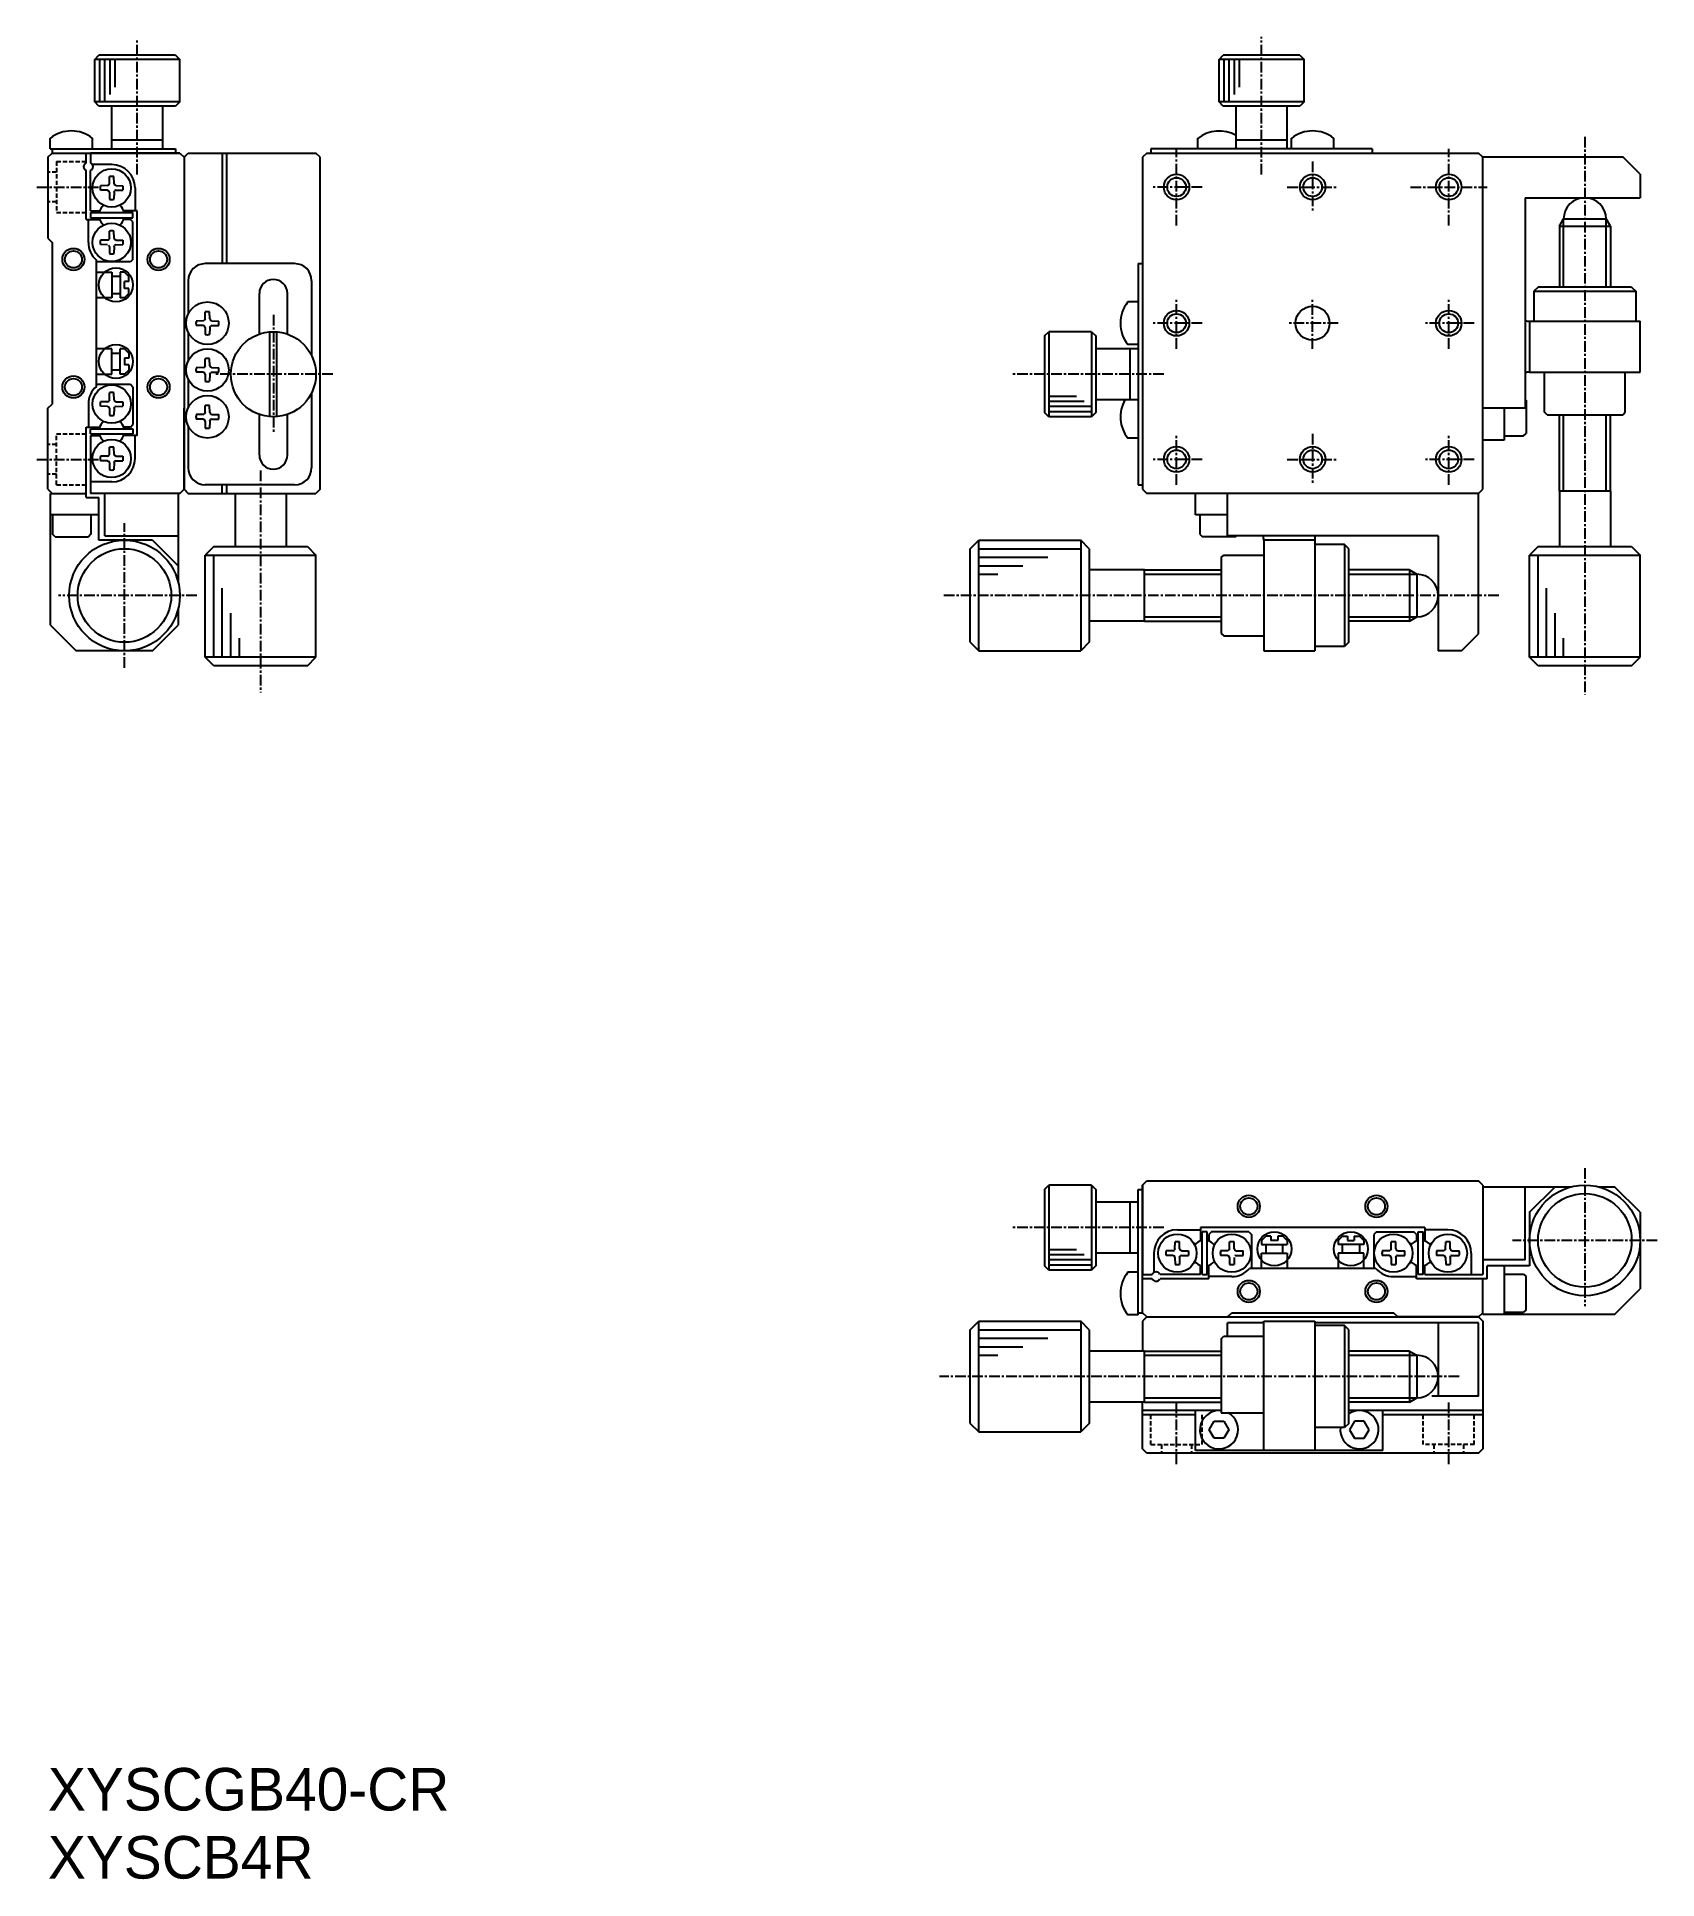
# Model space of a CAD drawing. Extents: x 64 to 254, y 59 to 276.
import ezdxf

# ---------------------------------------------------------------- set-up
doc = ezdxf.new("R2010")
doc.units = 0
doc.linetypes.add('CENTER', pattern=[2, 1.25, -0.25, 0.25, -0.25])
doc.linetypes.add('DASHED', pattern=[0.75, 0.5, -0.25])
doc.layers.get('0').update_dxf_attribs({"linetype": 'CONTINUOUS'})
doc.layers.add('CENTER', color=1, linetype='CENTER')

msp = doc.modelspace()

# ---------------------------------------------------------------- linework, layer by layer
at = {"color": 7, "linetype": 'CONTINUOUS'}
for p, q in [((70.66, 272.88), (71.16, 273.38)), ((70.66, 267.88), (70.66, 272.88)), ((80.16, 273.38), (71.16, 273.38)), ((80.16, 273.38), (80.66, 272.88)), ((80.66, 267.88), (80.66, 272.88)), ((202.82, 272.88), (203.32, 273.38)), ((202.82, 267.88), (202.82, 272.88)), ((212.32, 273.38), (203.32, 273.38)), ((212.32, 273.38), (212.82, 272.88)), ((212.82, 267.88), (212.82, 272.88)), ((71.16, 267.38), (70.66, 267.88)), ((80.16, 267.38), (71.16, 267.38)), ((72.66, 262.38), (72.66, 267.38)), ((78.66, 262.38), (78.66, 267.38)), ((80.66, 267.88), (80.16, 267.38)), ((203.32, 267.38), (202.82, 267.88)), ((212.32, 267.38), (203.32, 267.38)), ((204.82, 262.38), (204.82, 267.38)), ((210.82, 262.38), (210.82, 267.38)), ((212.82, 267.88), (212.32, 267.38)), ((65.41, 262.38), (65.41, 263.61)), ((65.41, 262.38), (80.16, 262.38)), ((65.66, 262.38), (65.66, 261.88)), ((70.41, 262.38), (70.41, 263.61)), ((78.66, 263.38), (72.66, 263.38)), ((80.16, 262.38), (80.16, 261.88)), ((220.82, 262.38), (194.82, 262.38)), ((194.82, 262.38), (194.82, 261.88)), ((200.32, 262.38), (200.32, 263.61)), ((210.82, 263.38), (204.82, 263.38)), ((211.32, 262.38), (211.32, 263.61)), ((216.32, 262.38), (216.32, 263.61)), ((220.82, 262.38), (220.82, 261.88)), ((65.16, 261.38), (65.66, 261.88)), ((65.16, 261.38), (65.16, 251.88)), ((65.66, 261.88), (80.66, 261.88)), ((69.66, 260.74), (69.66, 261.88)), ((69.66, 254.08), (69.66, 259.83)), ((80.66, 261.88), (70.16, 261.88)), ((70.16, 261.88), (70.16, 260.74)), ((70.16, 255.08), (70.16, 259.83)), ((72.66, 260.53), (70.39, 260.53)), ((80.66, 261.88), (81.16, 261.38)), ((81.16, 261.38), (81.66, 261.88)), ((81.16, 261.38), (81.66, 261.88)), ((81.16, 261.38), (81.16, 222.38)), ((81.16, 261.38), (81.16, 251.88)), ((81.66, 261.88), (96.66, 261.88)), ((85.66, 261.88), (85.66, 248.88)), ((86.16, 261.88), (86.16, 248.88)), ((97.16, 261.38), (96.66, 261.88)), ((97.16, 222.38), (97.16, 261.38)), ((194.32, 261.88), (193.82, 261.38)), ((193.82, 261.38), (193.82, 222.38)), ((194.32, 261.88), (233.32, 261.88)), ((233.82, 261.38), (233.32, 261.88)), ((233.82, 222.38), (233.82, 261.38)), ((250.32, 261.38), (233.82, 261.38)), ((252.32, 259.38), (250.32, 261.38)), ((72.16, 258.06), (71.34, 258.04)), ((72.16, 258.06), (72.33, 258.13)), ((72.39, 258.27), (72.33, 258.13)), ((72.39, 258.27), (72.4, 259.11)), ((72.93, 258.27), (72.92, 259.11)), ((72.93, 258.27), (72.99, 258.13)), ((73.16, 258.06), (72.99, 258.13)), ((73.16, 258.06), (73.98, 258.04)), ((75.41, 257.78), (75.41, 255.08)), ((252.32, 259.38), (252.32, 256.63)), ((72.16, 257.51), (71.34, 257.52)), ((72.16, 257.51), (72.33, 257.44)), ((72.39, 257.3), (72.33, 257.44)), ((72.39, 257.3), (72.4, 256.46)), ((72.93, 257.3), (72.92, 256.46)), ((72.93, 257.3), (72.99, 257.44)), ((73.16, 257.51), (72.99, 257.44)), ((73.16, 257.51), (73.98, 257.52)), ((238.82, 256.63), (238.82, 231.88)), ((238.82, 256.63), (252.32, 256.63)), ((69.66, 254.08), (71.25, 254.08)), ((69.91, 251.38), (69.91, 254.08)), ((70.16, 255.08), (71.25, 255.08)), ((70.16, 254.88), (75.16, 254.88)), ((70.16, 254.88), (70.16, 254.28)), ((70.16, 254.28), (75.16, 254.28)), ((75.66, 255.08), (74.07, 255.08)), ((74.86, 254.08), (74.07, 254.08)), ((75.16, 253.78), (74.86, 254.08)), ((75.16, 254.28), (75.16, 254.88)), ((75.16, 249.38), (75.16, 253.78)), ((75.66, 228.68), (75.66, 255.08)), ((242.82, 253.27), (243.32, 254.13)), ((243.32, 254.13), (248.32, 254.13)), ((248.82, 253.27), (248.32, 254.13)), ((65.16, 251.88), (65.66, 251.38)), ((65.66, 251.38), (65.66, 232.38)), ((72.16, 251.66), (71.34, 251.64)), ((72.16, 251.66), (72.33, 251.73)), ((72.39, 251.87), (72.33, 251.73)), ((72.39, 251.87), (72.4, 252.71)), ((72.93, 251.87), (72.92, 252.71)), ((72.93, 251.87), (72.99, 251.73)), ((73.16, 251.66), (72.99, 251.73)), ((73.16, 251.66), (73.98, 251.64)), ((242.82, 253.27), (248.82, 253.27)), ((242.82, 253.27), (242.82, 246.13)), ((248.82, 253.27), (248.82, 246.13)), ((70.86, 234.46), (70.86, 249.3)), ((74.86, 249.08), (70.86, 249.08)), ((72.16, 251.11), (71.34, 251.12)), ((72.39, 250.9), (72.33, 251.04)), ((72.39, 250.9), (72.4, 250.06)), ((72.93, 250.9), (72.92, 250.06)), ((72.93, 250.9), (72.99, 251.04)), ((73.16, 251.11), (72.99, 251.04)), ((73.16, 251.11), (73.98, 251.12)), ((75.16, 249.38), (74.86, 249.08)), ((70.86, 247.88), (72.66, 247.88)), ((72.66, 247.88), (72.66, 244.88)), ((73.66, 247.38), (72.66, 247.38)), ((74.16, 247.88), (73.66, 247.88)), ((73.66, 247.88), (73.66, 244.88)), ((74.16, 247.88), (74.66, 247.38)), ((74.66, 246.78), (74.66, 247.38)), ((81.66, 246.88), (81.66, 242.97)), ((81.66, 246.88), (81.66, 242.97)), ((94.16, 248.88), (83.66, 248.88)), ((96.16, 246.88), (96.16, 238.06)), ((193.32, 248.88), (193.32, 222.88)), ((193.32, 248.88), (193.82, 248.88)), ((72.66, 244.88), (70.86, 244.88)), ((72.66, 245.38), (73.66, 245.38)), ((74.16, 244.88), (73.66, 244.88)), ((74.16, 245.98), (74.16, 246.78)), ((74.66, 246.78), (74.16, 246.78)), ((74.66, 245.98), (74.16, 245.98)), ((74.16, 244.88), (74.66, 245.38)), ((74.66, 245.38), (74.66, 245.98)), ((90.01, 240.53), (90.01, 245.38)), ((93.31, 240.67), (93.31, 245.38)), ((240.32, 246.13), (239.82, 245.63)), ((239.82, 245.63), (239.82, 242.13)), ((239.82, 245.63), (251.82, 245.63)), ((251.32, 246.13), (240.32, 246.13)), ((251.32, 246.13), (251.82, 245.63)), ((251.82, 245.63), (251.82, 242.13)), ((83.64, 242.38), (83.65, 243.21)), ((84.18, 242.38), (84.17, 243.21)), ((193.32, 244.38), (192.09, 244.38)), ((81.66, 240.79), (81.66, 237.47)), ((83.43, 242.16), (82.59, 242.14)), ((83.43, 241.61), (82.59, 241.62)), ((83.43, 242.16), (83.56, 242.22)), ((83.43, 241.61), (83.56, 241.55)), ((83.64, 242.38), (83.56, 242.22)), ((83.64, 241.38), (83.56, 241.55)), ((83.64, 241.38), (83.65, 240.56)), ((84.18, 241.38), (84.17, 240.56)), ((84.18, 242.38), (84.26, 242.22)), ((84.18, 241.38), (84.26, 241.55)), ((84.39, 242.16), (84.26, 242.22)), ((84.39, 241.61), (84.26, 241.55)), ((84.39, 242.16), (85.23, 242.14)), ((84.39, 241.61), (85.23, 241.62)), ((91.26, 230.9), (91.26, 240.87)), ((92.06, 230.9), (92.06, 240.87)), ((182.32, 240.38), (182.82, 240.88)), ((182.32, 240.38), (182.32, 231.38)), ((187.82, 240.88), (182.82, 240.88)), ((187.82, 240.88), (188.32, 240.38)), ((188.32, 240.38), (188.32, 231.38)), ((239.32, 242.13), (252.32, 242.13)), ((239.32, 242.13), (239.32, 236.13)), ((252.32, 236.13), (252.32, 242.13)), ((72.66, 238.88), (70.86, 238.88)), ((72.66, 235.88), (72.66, 238.88)), ((72.66, 238.38), (73.66, 238.38)), ((73.66, 235.88), (73.66, 238.88)), ((74.16, 238.88), (73.66, 238.88)), ((74.16, 238.88), (74.66, 238.38)), ((74.66, 238.38), (74.66, 237.78)), ((193.32, 238.88), (188.32, 238.88)), ((193.32, 239.38), (192.09, 239.38)), ((192.32, 238.88), (192.32, 232.88)), ((73.66, 236.38), (72.66, 236.38)), ((74.66, 237.78), (74.16, 237.78)), ((74.16, 237.78), (74.16, 236.98)), ((74.66, 236.98), (74.16, 236.98)), ((74.16, 235.88), (74.66, 236.38)), ((74.66, 236.98), (74.66, 236.38)), ((83.43, 236.66), (82.59, 236.64)), ((83.43, 236.11), (82.59, 236.12)), ((83.43, 236.66), (83.56, 236.72)), ((83.43, 236.11), (83.56, 236.05)), ((83.64, 236.88), (83.56, 236.72)), ((83.64, 235.88), (83.56, 236.05)), ((83.64, 236.88), (83.65, 237.71)), ((84.18, 236.88), (84.17, 237.71)), ((84.18, 236.88), (84.26, 236.72)), ((84.18, 235.88), (84.26, 236.05)), ((84.39, 236.66), (84.26, 236.72)), ((84.39, 236.11), (84.26, 236.05)), ((84.39, 236.66), (85.23, 236.64)), ((84.39, 236.11), (85.23, 236.12)), ((239.32, 236.13), (252.32, 236.13)), ((241.07, 231.43), (241.07, 236.13)), ((250.57, 231.43), (250.57, 236.13)), ((70.86, 235.88), (72.66, 235.88)), ((74.86, 234.68), (70.86, 234.68)), ((74.16, 235.88), (73.66, 235.88)), ((75.16, 234.38), (74.86, 234.68)), ((75.16, 234.38), (75.16, 229.98)), ((81.66, 235.29), (81.66, 231.97)), ((83.64, 235.88), (83.65, 235.06)), ((84.18, 235.88), (84.17, 235.06)), ((65.16, 231.88), (65.66, 232.38)), ((65.16, 222.38), (65.16, 231.88)), ((69.91, 232.38), (69.91, 229.68)), ((72.16, 232.66), (71.34, 232.64)), ((72.16, 232.11), (71.34, 232.12)), ((72.16, 232.66), (72.33, 232.73)), ((72.16, 232.11), (72.33, 232.04)), ((72.39, 232.87), (72.33, 232.73)), ((72.39, 231.9), (72.33, 232.04)), ((72.39, 232.87), (72.4, 233.71)), ((72.39, 231.9), (72.4, 231.06)), ((72.93, 232.87), (72.92, 233.71)), ((72.93, 231.9), (72.92, 231.06)), ((72.93, 232.87), (72.99, 232.73)), ((72.93, 231.9), (72.99, 232.04)), ((73.16, 232.66), (72.99, 232.73)), ((73.16, 232.11), (72.99, 232.04)), ((73.16, 232.66), (73.98, 232.64)), ((73.16, 232.11), (73.98, 232.12)), ((81.16, 222.38), (81.16, 231.88)), ((83.64, 231.38), (83.65, 232.21)), ((84.18, 231.38), (84.17, 232.21)), ((96.16, 233.7), (96.16, 224.88)), ((193.32, 232.88), (188.32, 232.88)), ((238.82, 231.88), (233.82, 231.88)), ((236.32, 231.88), (236.32, 228.13)), ((238.92, 232.83), (238.82, 232.93)), ((238.92, 232.83), (238.92, 228.93)), ((69.66, 221.38), (69.66, 229.68)), ((69.66, 229.68), (71.25, 229.68)), ((74.86, 229.68), (74.07, 229.68)), ((74.86, 229.68), (75.16, 229.98)), ((81.66, 229.79), (81.66, 224.88)), ((83.43, 231.16), (82.59, 231.14)), ((83.43, 230.61), (82.59, 230.62)), ((83.43, 231.16), (83.56, 231.22)), ((83.43, 230.61), (83.56, 230.55)), ((83.64, 231.38), (83.56, 231.22)), ((83.64, 230.38), (83.56, 230.55)), ((83.64, 230.38), (83.65, 229.56)), ((84.18, 230.38), (84.17, 229.56)), ((84.18, 231.38), (84.26, 231.22)), ((84.18, 230.38), (84.26, 230.55)), ((84.39, 231.16), (84.26, 231.22)), ((84.39, 230.61), (84.26, 230.55)), ((84.39, 231.16), (85.23, 231.14)), ((84.39, 230.61), (85.23, 230.62)), ((90.01, 226.38), (90.01, 231.24)), ((93.31, 226.38), (93.31, 231.1)), ((182.82, 230.88), (182.32, 231.38)), ((187.82, 230.88), (182.82, 230.88)), ((188.32, 231.38), (187.82, 230.88)), ((241.37, 231.13), (241.07, 231.43)), ((241.37, 231.13), (250.27, 231.13)), ((242.82, 222.13), (242.82, 231.13)), ((248.82, 222.13), (248.82, 231.13)), ((250.27, 231.13), (250.57, 231.43)), ((70.16, 229.48), (75.16, 229.48)), ((70.16, 228.88), (70.16, 229.48)), ((70.16, 228.88), (75.16, 228.88)), ((70.16, 228.68), (70.16, 221.88)), ((70.16, 228.68), (71.25, 228.68)), ((75.66, 228.68), (74.07, 228.68)), ((75.16, 229.48), (75.16, 228.88)), ((75.41, 225.98), (75.41, 228.68)), ((193.32, 228.38), (192.09, 228.38)), ((236.32, 228.13), (233.82, 228.13)), ((236.32, 228.63), (238.62, 228.63)), ((238.62, 228.63), (238.92, 228.93)), ((72.16, 226.26), (71.34, 226.24)), ((72.16, 225.71), (71.34, 225.72)), ((72.16, 226.26), (72.33, 226.33)), ((72.16, 225.71), (72.33, 225.64)), ((72.39, 226.47), (72.33, 226.33)), ((72.39, 225.5), (72.33, 225.64)), ((72.39, 226.47), (72.4, 227.31)), ((72.39, 225.5), (72.4, 224.66)), ((72.93, 226.47), (72.92, 227.31)), ((72.93, 225.5), (72.92, 224.66)), ((72.93, 226.47), (72.99, 226.33)), ((72.93, 225.5), (72.99, 225.64)), ((73.16, 226.26), (72.99, 226.33)), ((73.16, 225.71), (72.99, 225.64)), ((73.16, 226.26), (73.98, 226.24)), ((73.16, 225.71), (73.98, 225.72)), ((72.66, 223.23), (70.16, 223.23)), ((65.16, 222.38), (65.66, 221.88)), ((65.46, 221.88), (69.66, 221.88)), ((65.46, 206.38), (65.46, 221.88)), ((69.66, 221.38), (71.16, 221.38)), ((80.66, 221.88), (70.16, 221.88)), ((71.16, 216.38), (71.16, 221.38)), ((71.86, 216.88), (71.86, 221.88)), ((80.46, 221.88), (80.46, 211.48)), ((80.66, 221.88), (81.16, 222.38)), ((81.16, 222.38), (81.66, 221.88)), ((81.66, 221.88), (81.16, 222.38)), ((81.66, 221.88), (96.66, 221.88)), ((94.16, 222.88), (83.66, 222.88)), ((85.66, 221.88), (85.66, 222.88)), ((86.16, 222.88), (86.16, 221.88)), ((87.16, 221.88), (87.16, 215.63)), ((93.16, 221.88), (93.16, 215.63)), ((97.16, 222.38), (96.66, 221.88)), ((193.32, 222.88), (193.82, 222.88)), ((193.82, 222.38), (194.32, 221.88)), ((233.32, 221.88), (194.32, 221.88)), ((200.07, 219.38), (200.07, 221.88)), ((203.82, 216.88), (203.82, 221.88)), ((233.32, 221.88), (233.82, 222.38)), ((233.32, 205.38), (233.32, 221.88)), ((242.82, 222.13), (242.82, 215.63)), ((248.82, 222.13), (242.82, 222.13)), ((248.82, 222.13), (248.82, 215.63)), ((71.16, 219.38), (65.46, 219.38)), ((65.71, 219.38), (65.71, 217.08)), ((70.21, 219.38), (70.21, 217.08)), ((203.82, 219.38), (200.07, 219.38)), ((200.57, 219.38), (200.57, 217.08)), ((66.01, 216.78), (65.71, 217.08)), ((66.01, 216.78), (69.91, 216.78)), ((70.21, 217.08), (69.91, 216.78)), ((71.86, 216.88), (80.46, 216.88)), ((200.57, 217.08), (200.87, 216.78)), ((204.77, 216.78), (200.87, 216.78)), ((228.57, 216.88), (203.82, 216.88)), ((204.77, 216.78), (204.87, 216.88)), ((228.57, 216.88), (228.57, 203.38)), ((77.46, 216.38), (71.16, 216.38)), ((77.46, 216.38), (80.46, 213.38)), ((84.66, 215.63), (83.66, 214.63)), ((83.66, 202.63), (83.66, 214.63)), ((84.66, 215.63), (95.66, 215.63)), ((95.66, 215.63), (96.66, 214.63)), ((96.66, 202.63), (96.66, 214.63)), ((173.57, 215.38), (174.57, 216.38)), ((173.57, 204.38), (173.57, 215.38)), ((174.57, 216.38), (186.57, 216.38)), ((187.57, 215.38), (186.57, 216.38)), ((187.57, 215.38), (187.57, 204.38)), ((203.07, 214.33), (203.37, 214.63)), ((203.37, 214.63), (208.07, 214.63)), ((208.07, 216.38), (208.07, 203.38)), ((214.07, 216.38), (208.07, 216.38)), ((214.07, 216.38), (214.07, 203.38)), ((217.57, 215.88), (214.07, 215.88)), ((217.57, 215.88), (217.57, 203.88)), ((218.07, 215.38), (217.57, 215.88)), ((218.07, 204.38), (218.07, 215.38)), ((240.32, 215.63), (239.32, 214.63)), ((239.32, 202.63), (239.32, 214.63)), ((240.32, 215.63), (251.32, 215.63)), ((251.32, 215.63), (252.32, 214.63)), ((252.32, 202.63), (252.32, 214.63)), ((194.07, 212.88), (187.57, 212.88)), ((194.07, 212.88), (203.07, 212.88)), ((194.07, 206.88), (194.07, 212.88)), ((203.07, 214.33), (203.07, 205.43)), ((225.2, 212.88), (218.07, 212.88)), ((225.2, 212.88), (225.2, 206.88)), ((225.2, 212.88), (226.07, 212.38)), ((226.07, 212.38), (226.07, 207.38)), ((80.46, 208.28), (80.46, 206.38)), ((65.46, 206.38), (68.46, 203.38)), ((77.46, 203.38), (80.46, 206.38)), ((194.07, 206.88), (187.57, 206.88)), ((194.07, 206.88), (203.07, 206.88)), ((225.2, 206.88), (218.07, 206.88)), ((225.2, 206.88), (226.07, 207.38)), ((173.57, 204.38), (174.57, 203.38)), ((187.57, 204.38), (186.57, 203.38)), ((203.07, 205.43), (203.37, 205.13)), ((203.37, 205.13), (208.07, 205.13)), ((217.57, 203.88), (214.07, 203.88)), ((218.07, 204.38), (217.57, 203.88)), ((231.32, 203.38), (233.32, 205.38)), ((77.46, 203.38), (68.46, 203.38)), ((84.66, 201.63), (83.66, 202.63)), ((95.66, 201.63), (84.66, 201.63)), ((95.66, 201.63), (96.66, 202.63)), ((174.57, 203.38), (186.57, 203.38)), ((208.07, 203.38), (214.07, 203.38)), ((231.32, 203.38), (228.57, 203.38)), ((240.32, 201.63), (239.32, 202.63)), ((251.32, 201.63), (240.32, 201.63)), ((251.32, 201.63), (252.32, 202.63)), ((193.82, 140.59), (194.32, 141.09)), ((194.32, 141.09), (233.32, 141.09)), ((233.82, 140.59), (233.32, 141.09)), ((182.32, 140.09), (182.82, 140.59)), ((182.32, 140.09), (182.32, 131.09)), ((187.82, 140.59), (182.82, 140.59)), ((187.82, 140.59), (188.32, 140.09)), ((188.32, 140.09), (188.32, 131.09)), ((193.32, 138.59), (188.32, 138.59)), ((192.32, 138.59), (192.32, 132.59)), ((193.32, 125.34), (193.32, 140.09)), ((193.32, 140.09), (193.82, 140.09)), ((193.82, 125.59), (193.82, 140.59)), ((193.82, 140.59), (193.82, 130.09)), ((233.82, 140.59), (233.82, 130.09)), ((233.82, 140.39), (244.22, 140.39)), ((238.82, 131.79), (238.82, 140.39)), ((239.32, 137.39), (242.32, 140.39)), ((247.42, 140.39), (249.32, 140.39)), ((252.32, 137.39), (249.32, 140.39)), ((239.32, 137.39), (239.32, 131.09)), ((252.32, 137.39), (252.32, 128.39)), ((197.92, 135.34), (200.62, 135.34)), ((227.02, 135.59), (200.62, 135.59)), ((200.62, 135.59), (200.62, 134.01)), ((200.82, 130.09), (200.82, 135.09)), ((201.42, 135.09), (200.82, 135.09)), ((201.42, 130.09), (201.42, 135.09)), ((201.92, 135.09), (201.62, 134.79)), ((201.62, 134.79), (201.62, 134.01)), ((206.32, 135.09), (201.92, 135.09)), ((206.32, 135.09), (206.62, 134.79)), ((206.62, 134.79), (206.62, 130.79)), ((207.82, 134.09), (208.32, 134.59)), ((208.92, 134.59), (208.32, 134.59)), ((208.92, 134.59), (208.92, 134.09)), ((210.32, 134.59), (209.72, 134.59)), ((209.72, 134.59), (209.72, 134.09)), ((210.82, 134.09), (210.32, 134.59)), ((216.82, 134.09), (217.32, 134.59)), ((217.32, 134.59), (217.92, 134.59)), ((217.92, 134.59), (217.92, 134.09)), ((218.72, 134.59), (219.32, 134.59)), ((218.72, 134.59), (218.72, 134.09)), ((219.82, 134.09), (219.32, 134.59)), ((221.32, 135.09), (221.02, 134.79)), ((221.02, 134.79), (221.02, 130.79)), ((221.32, 135.09), (225.72, 135.09)), ((226.02, 134.79), (225.72, 135.09)), ((226.02, 134.79), (226.02, 134.01)), ((226.22, 130.09), (226.22, 135.09)), ((226.22, 135.09), (226.82, 135.09)), ((226.82, 130.09), (226.82, 135.09)), ((227.02, 135.59), (227.02, 134.01)), ((229.72, 135.34), (227.02, 135.34)), ((193.32, 132.59), (188.32, 132.59)), ((195.17, 132.59), (195.17, 130.33)), ((197.44, 132.87), (196.59, 132.85)), ((197.44, 132.32), (196.59, 132.33)), ((197.44, 132.87), (197.57, 132.93)), ((197.44, 132.32), (197.57, 132.26)), ((197.64, 133.09), (197.57, 132.93)), ((197.64, 132.09), (197.57, 132.26)), ((197.64, 133.09), (197.66, 133.92)), ((197.64, 132.09), (197.66, 131.27)), ((198.19, 133.09), (198.18, 133.92)), ((198.19, 132.09), (198.18, 131.27)), ((198.19, 133.09), (198.26, 132.93)), ((198.19, 132.09), (198.26, 132.26)), ((198.4, 132.87), (198.26, 132.93)), ((198.4, 132.32), (198.26, 132.26)), ((198.4, 132.87), (199.24, 132.85)), ((198.4, 132.32), (199.24, 132.33)), ((203.84, 132.87), (202.99, 132.85)), ((203.84, 132.32), (202.99, 132.33)), ((203.84, 132.87), (203.97, 132.93)), ((203.84, 132.32), (203.97, 132.26)), ((204.04, 133.09), (203.97, 132.93)), ((204.04, 132.09), (203.97, 132.26)), ((204.04, 133.09), (204.06, 133.92)), ((204.04, 132.09), (204.06, 131.27)), ((204.59, 133.09), (204.58, 133.92)), ((204.59, 132.09), (204.58, 131.27)), ((204.59, 133.09), (204.66, 132.93)), ((204.8, 132.87), (204.66, 132.93)), ((204.8, 132.32), (204.66, 132.26)), ((204.8, 132.87), (205.64, 132.85)), ((204.8, 132.32), (205.64, 132.33)), ((207.82, 134.09), (207.82, 133.59)), ((207.82, 133.59), (210.82, 133.59)), ((207.82, 132.59), (210.82, 132.59)), ((207.82, 130.79), (207.82, 132.59)), ((208.32, 133.59), (208.32, 132.59)), ((209.72, 134.09), (208.92, 134.09)), ((210.32, 132.59), (210.32, 133.59)), ((210.82, 134.09), (210.82, 133.59)), ((210.82, 132.59), (210.82, 130.79)), ((216.82, 134.09), (216.82, 133.59)), ((219.82, 133.59), (216.82, 133.59)), ((219.82, 132.59), (216.82, 132.59)), ((216.82, 132.59), (216.82, 130.79)), ((217.32, 132.59), (217.32, 133.59)), ((217.92, 134.09), (218.72, 134.09)), ((219.32, 133.59), (219.32, 132.59)), ((219.82, 134.09), (219.82, 133.59)), ((219.82, 130.79), (219.82, 132.59)), ((222.84, 132.87), (221.99, 132.85)), ((222.84, 132.32), (221.99, 132.33)), ((222.84, 132.87), (222.97, 132.93)), ((222.84, 132.32), (222.97, 132.26)), ((223.04, 133.09), (222.97, 132.93)), ((223.04, 132.09), (222.97, 132.26)), ((223.04, 133.09), (223.06, 133.92)), ((223.04, 132.09), (223.06, 131.27)), ((223.59, 133.09), (223.58, 133.92)), ((223.59, 132.09), (223.58, 131.27)), ((223.59, 133.09), (223.66, 132.93)), ((223.59, 132.09), (223.66, 132.26)), ((223.8, 132.87), (223.66, 132.93)), ((223.8, 132.32), (223.66, 132.26)), ((223.8, 132.87), (224.64, 132.85)), ((223.8, 132.32), (224.64, 132.33)), ((229.24, 132.87), (228.39, 132.85)), ((229.24, 132.32), (228.39, 132.33)), ((229.24, 132.87), (229.37, 132.93)), ((229.24, 132.32), (229.37, 132.26)), ((229.44, 133.09), (229.37, 132.93)), ((229.44, 132.09), (229.37, 132.26)), ((229.44, 133.09), (229.46, 133.92)), ((229.44, 132.09), (229.46, 131.27)), ((229.99, 133.09), (229.98, 133.92)), ((229.99, 132.09), (229.98, 131.27)), ((229.99, 133.09), (230.06, 132.93)), ((229.99, 132.09), (230.06, 132.26)), ((230.2, 132.87), (230.06, 132.93)), ((230.2, 132.32), (230.06, 132.26)), ((230.2, 132.87), (231.04, 132.85)), ((230.2, 132.32), (231.04, 132.33)), ((232.47, 132.59), (232.47, 130.09)), ((182.82, 130.59), (182.32, 131.09)), ((187.82, 130.59), (182.82, 130.59)), ((188.32, 131.09), (187.82, 130.59)), ((193.32, 130.34), (192.09, 130.34)), ((193.82, 130.09), (194.96, 130.09)), ((200.62, 130.09), (195.88, 130.09)), ((200.62, 130.09), (200.62, 131.18)), ((200.82, 130.09), (201.42, 130.09)), ((201.62, 129.59), (201.62, 131.18)), ((221.24, 130.79), (206.4, 130.79)), ((226.02, 129.59), (226.02, 131.18)), ((226.82, 130.09), (226.22, 130.09)), ((227.02, 130.09), (227.02, 131.18)), ((227.02, 130.09), (233.82, 130.09)), ((238.82, 131.79), (233.82, 131.79)), ((239.32, 131.09), (234.32, 131.09)), ((234.32, 129.59), (234.32, 131.09)), ((236.32, 131.09), (236.32, 125.39)), ((236.32, 130.14), (238.62, 130.14)), ((238.62, 130.14), (238.92, 129.84)), ((194.96, 129.59), (193.82, 129.59)), ((201.62, 129.59), (195.88, 129.59)), ((204.32, 129.84), (201.62, 129.84)), ((223.32, 129.84), (226.02, 129.84)), ((234.32, 129.59), (226.02, 129.59)), ((233.82, 125.39), (233.82, 129.59)), ((238.92, 125.94), (238.92, 129.84)), ((249.32, 125.39), (252.32, 128.39)), ((193.32, 125.59), (193.82, 125.59)), ((194.32, 125.09), (193.82, 125.59)), ((203.82, 125.09), (204.32, 125.59)), ((204.32, 125.59), (223.32, 125.59)), ((223.82, 125.09), (223.32, 125.59)), ((233.32, 125.09), (233.82, 125.59)), ((236.32, 125.64), (238.62, 125.64)), ((238.92, 125.94), (238.62, 125.64)), ((173.57, 123.59), (174.57, 124.59)), ((173.57, 112.59), (173.57, 123.59)), ((174.57, 124.59), (186.57, 124.59)), ((187.57, 123.59), (186.57, 124.59)), ((187.57, 123.59), (187.57, 112.59)), ((193.32, 125.34), (192.09, 125.34)), ((194.32, 125.09), (193.82, 124.59)), ((193.82, 124.59), (193.82, 121.09)), ((194.32, 125.09), (233.32, 125.09)), ((194.32, 125.09), (203.82, 125.09)), ((208.07, 124.39), (203.82, 124.39)), ((203.82, 122.84), (203.82, 124.39)), ((208.07, 109.39), (208.07, 124.59)), ((208.07, 124.59), (214.07, 124.59)), ((214.07, 124.59), (214.07, 109.39)), ((233.32, 124.39), (214.07, 124.39)), ((217.57, 124.09), (214.07, 124.09)), ((217.57, 124.09), (217.57, 112.09)), ((218.07, 123.59), (217.57, 124.09)), ((218.07, 112.59), (218.07, 123.59)), ((233.32, 125.09), (223.82, 125.09)), ((228.57, 124.39), (228.57, 115.79)), ((233.32, 125.09), (233.82, 124.59)), ((233.32, 115.79), (233.32, 124.39)), ((249.32, 125.39), (233.82, 125.39)), ((233.82, 124.59), (233.82, 109.59)), ((203.07, 122.54), (203.37, 122.84)), ((203.07, 122.54), (203.07, 113.84)), ((203.37, 122.84), (208.07, 122.84)), ((194.07, 121.09), (187.57, 121.09)), ((194.07, 121.09), (203.07, 121.09)), ((194.07, 115.09), (194.07, 121.09)), ((225.2, 121.09), (218.07, 121.09)), ((225.2, 121.09), (225.2, 115.09)), ((225.2, 121.09), (226.07, 120.59)), ((226.07, 120.59), (226.07, 115.59)), ((194.07, 115.09), (187.57, 115.09)), ((193.82, 109.59), (193.82, 115.09)), ((194.07, 115.09), (203.07, 115.09)), ((225.2, 115.09), (218.07, 115.09)), ((225.2, 115.09), (226.07, 115.59)), ((233.32, 115.79), (227.84, 115.79)), ((173.57, 112.59), (174.57, 111.59)), ((187.57, 112.59), (186.57, 111.59)), ((203.07, 114.09), (193.82, 114.09)), ((200.07, 113.59), (193.82, 113.59)), ((200.07, 109.39), (200.07, 114.09)), ((201.66, 111.84), (202.24, 112.84)), ((202.24, 112.84), (203.39, 112.84)), ((203.07, 113.84), (208.07, 113.84)), ((203.39, 112.84), (203.97, 111.84)), ((218.07, 112.59), (217.57, 112.09)), ((233.82, 114.09), (218.07, 114.09)), ((218.74, 112.84), (218.16, 111.84)), ((219.89, 112.84), (218.74, 112.84)), ((220.47, 111.84), (219.89, 112.84)), ((222.07, 109.39), (222.07, 114.09)), ((233.82, 113.59), (222.07, 113.59)), ((174.57, 111.59), (186.57, 111.59)), ((202.24, 110.84), (201.66, 111.84)), ((203.39, 110.84), (202.24, 110.84)), ((203.97, 111.84), (203.39, 110.84)), ((217.57, 112.09), (214.07, 112.09)), ((218.16, 111.84), (218.74, 110.84)), ((218.74, 110.84), (219.89, 110.84)), ((219.89, 110.84), (220.47, 111.84)), ((194.32, 109.09), (193.82, 109.59)), ((194.32, 109.09), (193.82, 109.59)), ((233.32, 109.09), (194.32, 109.09)), ((222.07, 109.39), (200.07, 109.39)), ((233.32, 109.09), (233.82, 109.59)), ((233.82, 109.59), (233.32, 109.09))]:
    msp.add_line(p, q, dxfattribs=at)
at = {"color": 3, "linetype": 'CONTINUOUS'}
for p, q in [((80.66, 272.88), (70.66, 272.88)), ((71.26, 267.88), (71.26, 272.88)), ((71.86, 267.88), (71.86, 272.88)), ((72.46, 268.75), (72.46, 272.88)), ((73.06, 269.62), (73.06, 272.88)), ((212.82, 272.88), (202.82, 272.88)), ((203.42, 267.88), (203.42, 272.88)), ((204.02, 267.88), (204.02, 272.88)), ((204.62, 268.75), (204.62, 272.88)), ((205.22, 269.62), (205.22, 272.88)), ((80.66, 267.88), (70.66, 267.88)), ((212.82, 267.88), (202.82, 267.88)), ((243.32, 246.13), (243.32, 254.13)), ((248.32, 246.13), (248.32, 254.13)), ((182.82, 240.88), (182.82, 230.88)), ((187.82, 240.88), (187.82, 230.88)), ((186.08, 233.28), (182.82, 233.28)), ((186.95, 232.68), (182.82, 232.68)), ((187.82, 232.08), (182.82, 232.08)), ((187.82, 231.48), (182.82, 231.48)), ((243.32, 222.13), (243.32, 231.13)), ((248.32, 222.13), (248.32, 231.13)), ((83.66, 214.63), (96.66, 214.63)), ((84.66, 202.63), (84.66, 214.63)), ((174.57, 203.38), (174.57, 216.38)), ((174.57, 215.38), (186.57, 215.38)), ((174.57, 214.38), (182.68, 214.38)), ((186.57, 216.38), (186.57, 203.38)), ((239.32, 214.63), (252.32, 214.63)), ((240.32, 202.63), (240.32, 214.63)), ((174.57, 213.38), (179.74, 213.38)), ((174.57, 212.38), (176.8, 212.38)), ((194.07, 212.38), (203.07, 212.38)), ((218.07, 212.38), (226.07, 212.38)), ((85.66, 202.63), (85.66, 210.75)), ((241.32, 202.63), (241.32, 210.75)), ((86.66, 202.63), (86.66, 207.8)), ((194.07, 207.38), (203.07, 207.38)), ((218.07, 207.38), (226.07, 207.38)), ((242.32, 202.63), (242.32, 207.8)), ((87.66, 202.63), (87.66, 204.87)), ((243.32, 202.63), (243.32, 204.87)), ((96.66, 202.63), (83.66, 202.63)), ((252.32, 202.63), (239.32, 202.63)), ((182.82, 140.59), (182.82, 130.59)), ((187.82, 140.59), (187.82, 130.59)), ((186.08, 132.99), (182.82, 132.99)), ((186.95, 132.39), (182.82, 132.39)), ((187.82, 131.79), (182.82, 131.79)), ((187.82, 131.19), (182.82, 131.19)), ((174.57, 111.59), (174.57, 124.59)), ((174.57, 123.59), (186.57, 123.59)), ((186.57, 124.59), (186.57, 111.59)), ((174.57, 122.59), (182.68, 122.59)), ((174.57, 121.59), (179.74, 121.59)), ((174.57, 120.59), (176.8, 120.59)), ((194.07, 120.59), (203.07, 120.59)), ((218.07, 120.59), (226.07, 120.59)), ((194.07, 115.59), (203.07, 115.59)), ((218.07, 115.59), (226.07, 115.59))]:
    msp.add_line(p, q, dxfattribs=at)
at = {"color": 3, "linetype": 'DASHED'}
for p, q in [((66.16, 260.88), (69.66, 260.88)), ((66.16, 260.88), (66.16, 254.88)), ((66.16, 259.63), (65.16, 259.63)), ((66.16, 256.13), (65.16, 256.13)), ((66.16, 254.88), (69.66, 254.88)), ((66.16, 227.63), (65.16, 227.63)), ((66.16, 228.88), (69.66, 228.88)), ((66.16, 222.88), (66.16, 228.88)), ((66.16, 224.13), (65.16, 224.13)), ((66.16, 222.88), (69.66, 222.88)), ((194.82, 110.09), (194.82, 113.59)), ((200.82, 110.09), (200.82, 113.59)), ((226.82, 110.09), (226.82, 113.59)), ((232.82, 110.09), (232.82, 113.59)), ((194.82, 110.09), (200.82, 110.09)), ((196.07, 110.09), (196.07, 109.09)), ((199.57, 110.09), (199.57, 109.09)), ((232.82, 110.09), (226.82, 110.09)), ((228.07, 110.09), (228.07, 109.09)), ((231.57, 110.09), (231.57, 109.09))]:
    msp.add_line(p, q, dxfattribs=at)
at = {"color": 7, "linetype": 'CONTINUOUS'}
for centre, radius in [((72.66, 257.78), 2.25), ((197.82, 257.88), 1.1), ((213.82, 257.88), 1.1), ((229.82, 257.88), 1.1), ((72.66, 251.38), 2.25), ((68.16, 249.38), 1), ((78.16, 249.38), 1), ((83.91, 241.88), 2.5), ((197.82, 241.88), 1.1), ((213.82, 241.88), 2), ((229.82, 241.88), 1.1), ((91.66, 235.88), 5), ((83.91, 236.38), 2.5), ((68.16, 234.38), 1), ((72.66, 232.38), 2.25), ((78.16, 234.38), 1), ((83.91, 230.88), 2.5), ((72.66, 225.98), 2.25), ((197.82, 225.88), 1.1), ((213.82, 225.88), 1.1), ((229.82, 225.88), 1.1), ((74.16, 209.88), 6.5), ((206.32, 138.09), 1), ((221.32, 138.09), 1), ((245.82, 134.09), 6.5), ((197.92, 132.59), 2.25), ((204.32, 132.59), 2.25), ((223.32, 132.59), 2.25), ((229.72, 132.59), 2.25), ((206.32, 128.09), 1), ((221.32, 128.09), 1)]:
    msp.add_circle(centre, radius, dxfattribs=at)
at = {"color": 3, "linetype": 'CONTINUOUS'}
for centre, radius in [((197.82, 257.88), 1.5), ((213.82, 257.88), 1.5), ((229.82, 257.88), 1.5), ((68.16, 249.38), 1.3), ((78.16, 249.38), 1.3), ((73.16, 246.38), 2), ((197.82, 241.88), 1.5), ((229.82, 241.88), 1.5), ((73.16, 237.38), 2), ((68.16, 234.38), 1.3), ((78.16, 234.38), 1.3), ((197.82, 225.88), 1.5), ((213.82, 225.88), 1.5), ((229.82, 225.88), 1.5), ((74.16, 209.88), 5.5), ((206.32, 138.09), 1.3), ((221.32, 138.09), 1.3), ((245.82, 134.09), 5.5), ((209.32, 133.09), 2), ((218.32, 133.09), 2), ((206.32, 128.09), 1.3), ((221.32, 128.09), 1.3)]:
    msp.add_circle(centre, radius, dxfattribs=at)
at = {"color": 7, "linetype": 'CONTINUOUS'}
for centre, radius, start, end in [((67.91, 260.48), 4, 51.3178, 128.6822), ((202.82, 260.48), 4, 60, 128.6822), ((213.82, 260.48), 4, 51.3178, 128.6822), ((69.86, 260.28), 0.5, 113.5782, 246.4218), ((69.96, 260.28), 0.5, 293.5782, 66.4218), ((72.66, 257.78), 2.75, 0, 90), ((72.66, 257.78), 1.35, 168.8959, 191.1041), ((72.66, 257.78), 1.35, 78.8959, 101.1041), ((72.66, 257.78), 1.35, 348.8959, 11.1041), ((72.66, 254.58), 1.5, 129.3129, 168.463), ((72.66, 257.78), 1.35, 258.8959, 281.1041), ((72.66, 254.58), 1.5, 11.537, 50.6871), ((245.82, 254.13), 2.5, 0, 180), ((72.66, 254.58), 1.5, 191.537, 230.6871), ((72.66, 254.58), 1.5, 309.3129, 348.463), ((72.66, 251.38), 2.75, 180, 229.1149), ((72.66, 251.38), 1.35, 168.8959, 191.1041), ((72.66, 251.38), 1.35, 78.8959, 101.1041), ((72.66, 251.38), 1.35, 348.8959, 11.1041), ((72.66, 251.38), 1.35, 258.8959, 281.1041), ((83.66, 246.88), 2, 90, 180), ((91.66, 245.38), 1.65, 0, 180), ((94.16, 246.88), 2, 0, 90), ((83.91, 241.88), 1.35, 78.8959, 101.1041), ((195.22, 241.88), 4, 141.3178, 218.6822), ((83.91, 241.88), 1.35, 168.8959, 191.1041), ((83.91, 241.88), 1.35, 258.8959, 281.1041), ((83.91, 241.88), 1.35, 348.8959, 11.1041), ((239.32, 245.13), 3, 260.4059, 270), ((83.91, 236.38), 1.35, 168.8959, 191.1041), ((83.91, 236.38), 1.35, 78.8959, 101.1041), ((83.91, 236.38), 1.35, 348.8959, 11.1041), ((239.32, 233.13), 3, 90, 99.5941), ((72.66, 232.38), 2.75, 130.8851, 180), ((83.91, 236.38), 1.35, 258.8959, 281.1041), ((72.66, 232.38), 1.35, 168.8959, 191.1041), ((72.66, 232.38), 1.35, 78.8959, 101.1041), ((72.66, 232.38), 1.35, 348.8959, 11.1041), ((83.91, 230.88), 1.35, 78.8959, 101.1041), ((195.22, 230.88), 4, 150, 218.6822), ((72.66, 229.18), 1.5, 129.3129, 168.463), ((72.66, 232.38), 1.35, 258.8959, 281.1041), ((72.66, 229.18), 1.5, 11.537, 50.6871), ((83.91, 230.88), 1.35, 168.8959, 191.1041), ((83.91, 230.88), 1.35, 258.8959, 281.1041), ((83.91, 230.88), 1.35, 348.8959, 11.1041), ((72.66, 229.18), 1.5, 191.537, 230.6872), ((72.66, 229.18), 1.5, 309.3129, 348.463), ((72.66, 225.98), 1.35, 168.8959, 191.1041), ((72.66, 225.98), 1.35, 78.8959, 101.1041), ((72.66, 225.98), 2.75, 270, 0), ((72.66, 225.98), 1.35, 348.8959, 11.1041), ((91.66, 226.38), 1.65, 180, 0), ((72.66, 225.98), 1.35, 258.8959, 281.1041), ((83.66, 224.88), 2, 180, 270), ((94.16, 224.88), 2, 270, 0), ((205.07, 216.38), 3, 0, 9.5941), ((217.07, 216.38), 3, 170.4059, 180), ((226.07, 209.88), 2.5, 270, 90), ((197.92, 132.59), 2.75, 90, 180), ((229.72, 132.59), 2.75, 0, 90), ((197.92, 132.59), 1.35, 168.8959, 191.1041), ((197.92, 132.59), 1.35, 78.8959, 101.1041), ((197.92, 132.59), 1.35, 348.8959, 11.1041), ((201.12, 132.59), 1.5, 101.537, 140.6871), ((201.12, 132.59), 1.5, 39.3129, 78.463), ((204.32, 132.59), 1.35, 168.8959, 191.1041), ((204.32, 132.59), 1.35, 78.8959, 101.1041), ((204.32, 132.59), 1.35, 348.8959, 11.1041), ((223.32, 132.59), 1.35, 168.8959, 191.1041), ((223.32, 132.59), 1.35, 78.8959, 101.1041), ((223.32, 132.59), 1.35, 348.8959, 11.1041), ((226.52, 132.59), 1.5, 101.537, 140.6871), ((226.52, 132.59), 1.5, 39.3129, 78.463), ((229.72, 132.59), 1.35, 168.8959, 191.1041), ((229.72, 132.59), 1.35, 78.8959, 101.1041), ((229.72, 132.59), 1.35, 348.8959, 11.1041), ((195.22, 127.84), 4, 141.3178, 218.6822), ((195.42, 129.89), 0.5, 23.5782, 156.4218), ((197.92, 132.59), 1.35, 258.8959, 281.1041), ((201.12, 132.59), 1.5, 219.3129, 258.463), ((201.12, 132.59), 1.5, 281.537, 320.6871), ((204.32, 132.59), 1.35, 258.8959, 281.1041), ((204.32, 132.59), 2.75, 270, 319.1149), ((223.32, 132.59), 2.75, 220.8851, 270), ((223.32, 132.59), 1.35, 258.8959, 281.1041), ((226.52, 132.59), 1.5, 219.3129, 258.463), ((226.52, 132.59), 1.5, 281.537, 320.6872), ((229.72, 132.59), 1.35, 258.8959, 281.1041), ((195.42, 129.79), 0.5, 203.5782, 336.4218), ((226.07, 118.09), 2.5, 270, 90), ((202.82, 111.84), 2.25, 90, 62.734), ((219.32, 111.84), 2.25, 173.6206, 123.749)]:
    msp.add_arc(centre, radius, start, end, dxfattribs=at)
at = {"layer": 'CENTER', "color": 1, "linetype": 'CENTER'}
for p, q in [((75.66, 259.36), (75.66, 275.29)), ((207.82, 259.36), (207.82, 275.54)), ((197.82, 253.38), (197.82, 262.38)), ((229.82, 253.38), (229.82, 262.38)), ((245.82, 263.78), (245.82, 198.24)), ((213.82, 260.88), (213.82, 254.88)), ((63.86, 257.88), (71.36, 257.88)), ((200.82, 257.88), (194.82, 257.88)), ((210.82, 257.88), (216.82, 257.88)), ((225.32, 257.88), (234.32, 257.88)), ((197.82, 238.88), (197.82, 244.88)), ((213.82, 238.88), (213.82, 244.88)), ((229.82, 238.88), (229.82, 244.88)), ((91.66, 242.88), (91.66, 228.88)), ((200.82, 241.88), (194.82, 241.88)), ((216.82, 241.88), (210.82, 241.88)), ((232.82, 241.88), (226.82, 241.88)), ((98.66, 235.88), (84.66, 235.88)), ((196.34, 235.88), (178.45, 235.88)), ((197.82, 222.88), (197.82, 228.88)), ((213.82, 228.88), (213.82, 222.88)), ((229.82, 222.88), (229.82, 228.88)), ((63.86, 225.88), (71.36, 225.88)), ((200.82, 225.88), (194.82, 225.88)), ((210.82, 225.88), (216.82, 225.88)), ((232.82, 225.88), (226.82, 225.88)), ((90.16, 224.56), (90.16, 198.5)), ((74.16, 201.38), (74.16, 218.38)), ((82.66, 209.88), (66.42, 209.88)), ((235.72, 209.88), (170.43, 209.88)), ((245.82, 142.59), (245.82, 126.36)), ((196.34, 135.59), (178.45, 135.59)), ((254.32, 134.09), (237.32, 134.09)), ((231.04, 118.09), (169.95, 118.09)), ((197.82, 107.79), (197.82, 115.29)), ((229.82, 107.79), (229.82, 115.29))]:
    msp.add_line(p, q, dxfattribs=at)

# ---------------------------------------------------------------- texts
at = {"color": 7, "linetype": 'CONTINUOUS'}
for s, p in [('XYSCGB40-CR', (65.16, 67.09)), ('XYSCB4R', (65.16, 59.09))]:
    msp.add_text(s, height=5, dxfattribs=at).set_placement(p)

doc.saveas('drawing.dxf')
